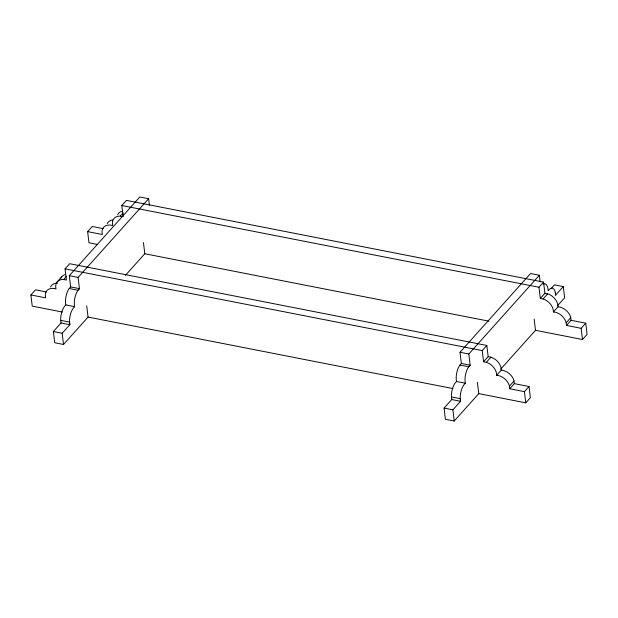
<?xml version="1.0" encoding="UTF-8"?>
<svg xmlns="http://www.w3.org/2000/svg" width="618" height="618" viewBox="0 0 618 618"><rect width="100%" height="100%" fill="white"/><g stroke="black" fill="none" stroke-linecap="round" stroke-linejoin="round"><path stroke-width="0.93" d="M149.425 205.23L148.652 198.702L139.838 196.98L69.301 275.713L70.63 286.906L68.969 288.807A11.773 5.16 -78.9 0 0 65.832 304.952A11.773 5.16 -78.9 0 0 60.695 319.923L61.035 322.99L53.364 331.549L54.701 342.743L63.515 344.465L88.05 317.08L86.713 305.887M540.14 281.785L539.36 275.257L530.545 273.535L460.008 352.268L461.345 363.461L459.676 365.362A11.773 5.16 -78.9 0 0 456.54 381.507A11.773 5.16 -78.9 0 0 451.403 396.478L451.743 399.545L444.079 408.104L445.408 419.298L454.222 421.02L478.757 393.635L477.428 382.442M62.318 312.036L32.236 306.142L30.9 294.948L35.504 289.819L46.52 291.974M97.435 244.473L88.969 242.812L87.64 231.619L92.237 226.482L103.252 228.645M30.9 294.948L45.585 297.83L45.268 294.794A11.773 8.521 41.9 0 1 56.006 288.938A11.773 8.521 41.9 0 1 63.229 279.46L66.42 280.047L65.083 268.853L69.687 263.716L486.837 345.454L488.166 356.648L483.57 361.785L486.768 362.449A11.773 8.521 41.9 0 1 496.656 375.281A11.773 8.521 41.9 0 1 509.332 385.717L509.742 388.776L524.427 391.65L529.031 386.52L514.338 383.639L509.742 388.776M123.16 216.717L121.823 205.524L126.42 200.386L543.57 282.117L544.906 293.311L540.302 298.448L543.508 299.112A11.773 8.521 41.9 0 1 553.388 311.943A11.773 8.521 41.9 0 1 566.073 322.387L566.474 325.439L581.167 328.32L585.764 323.183L571.078 320.309L566.474 325.439M57.034 282.071L61.638 276.941M63.669 279.506L66.543 276.3M87.64 231.619L102.325 234.5L102.001 231.456A11.773 8.521 41.9 0 1 112.739 225.609A11.773 8.521 41.9 0 1 119.962 216.122L123.283 212.963M69.201 288.513L78.015 290.236L79.444 288.637L78.107 277.443L148.652 198.702M63.515 344.465L62.179 333.272L69.849 324.713L69.533 322.094L60.726 320.371M125.477 275.304L144.79 253.751L143.453 242.557M459.908 365.068L468.722 366.791L470.159 365.192L468.823 353.998L539.36 275.257M483.57 361.785L482.233 350.591L486.837 345.454M540.302 298.448L538.973 287.254L543.57 282.117M551.287 288.428L554.485 284.859L563.299 286.59L564.636 297.783L557.714 305.508M486.32 362.318L490.916 357.189L491.372 357.312A11.773 8.521 41.9 0 1 501.252 370.143A11.773 8.521 41.9 0 1 513.937 380.588L514.338 383.639M543.052 298.988L547.656 293.851L548.104 293.983A11.773 8.521 41.9 0 1 557.992 306.814A11.773 8.521 41.9 0 1 570.677 317.25L571.078 320.309M454.222 421.02L452.894 409.827L460.557 401.267L460.248 398.656L451.434 396.926M555.319 292.53L555.628 295.149L563.299 286.59M500.742 369.101L535.497 330.306L534.161 319.112M496.656 375.281L501.252 370.143M553.388 311.943L557.992 306.814M509.425 386.157L514.029 381.02M566.165 322.82L570.762 317.691M478.757 393.635L525.764 402.843L530.36 397.714L529.031 386.52M535.497 330.306L582.496 339.514L587.1 334.377L585.764 323.183M121.823 205.524L538.973 287.254M544.906 293.311L547.656 293.851M120.41 216.176L122.24 216.532M144.79 253.751L488.869 321.167M65.083 268.853L482.233 350.591M488.166 356.648L490.916 357.189M69.301 275.713L78.107 277.443M460.008 352.268L468.823 353.998M70.63 286.906L79.444 288.637L77.783 290.537A11.773 5.16 -78.9 0 0 74.647 306.675A11.773 5.16 -78.9 0 0 69.51 321.646L69.849 324.713L61.035 322.99M461.345 363.461L470.159 365.192L468.49 367.092A11.773 5.16 -78.9 0 0 465.354 383.23A11.773 5.16 -78.9 0 0 460.217 398.201L460.557 401.267L451.743 399.545M65.832 304.952L74.647 306.675M456.54 381.507L465.354 383.23M88.05 317.08L452.932 388.575M53.364 331.549L62.179 333.272M444.079 408.104L452.894 409.827M581.167 328.32L582.496 339.514M524.427 391.65L525.764 402.843M555.628 295.149L555.25 292.121A11.773 5.16 -78.9 0 0 548.158 290.8A11.773 5.16 -78.9 0 0 543.222 284.095M107.269 223.631A11.773 8.521 41.9 0 1 112.638 219.946M117.683 214.74A11.773 8.521 41.9 0 1 121.646 211.356M50.529 286.968A11.773 8.521 41.9 0 1 57.412 283.214M60.95 278.077A11.773 8.521 41.9 0 1 64.905 274.693"/></g></svg>
